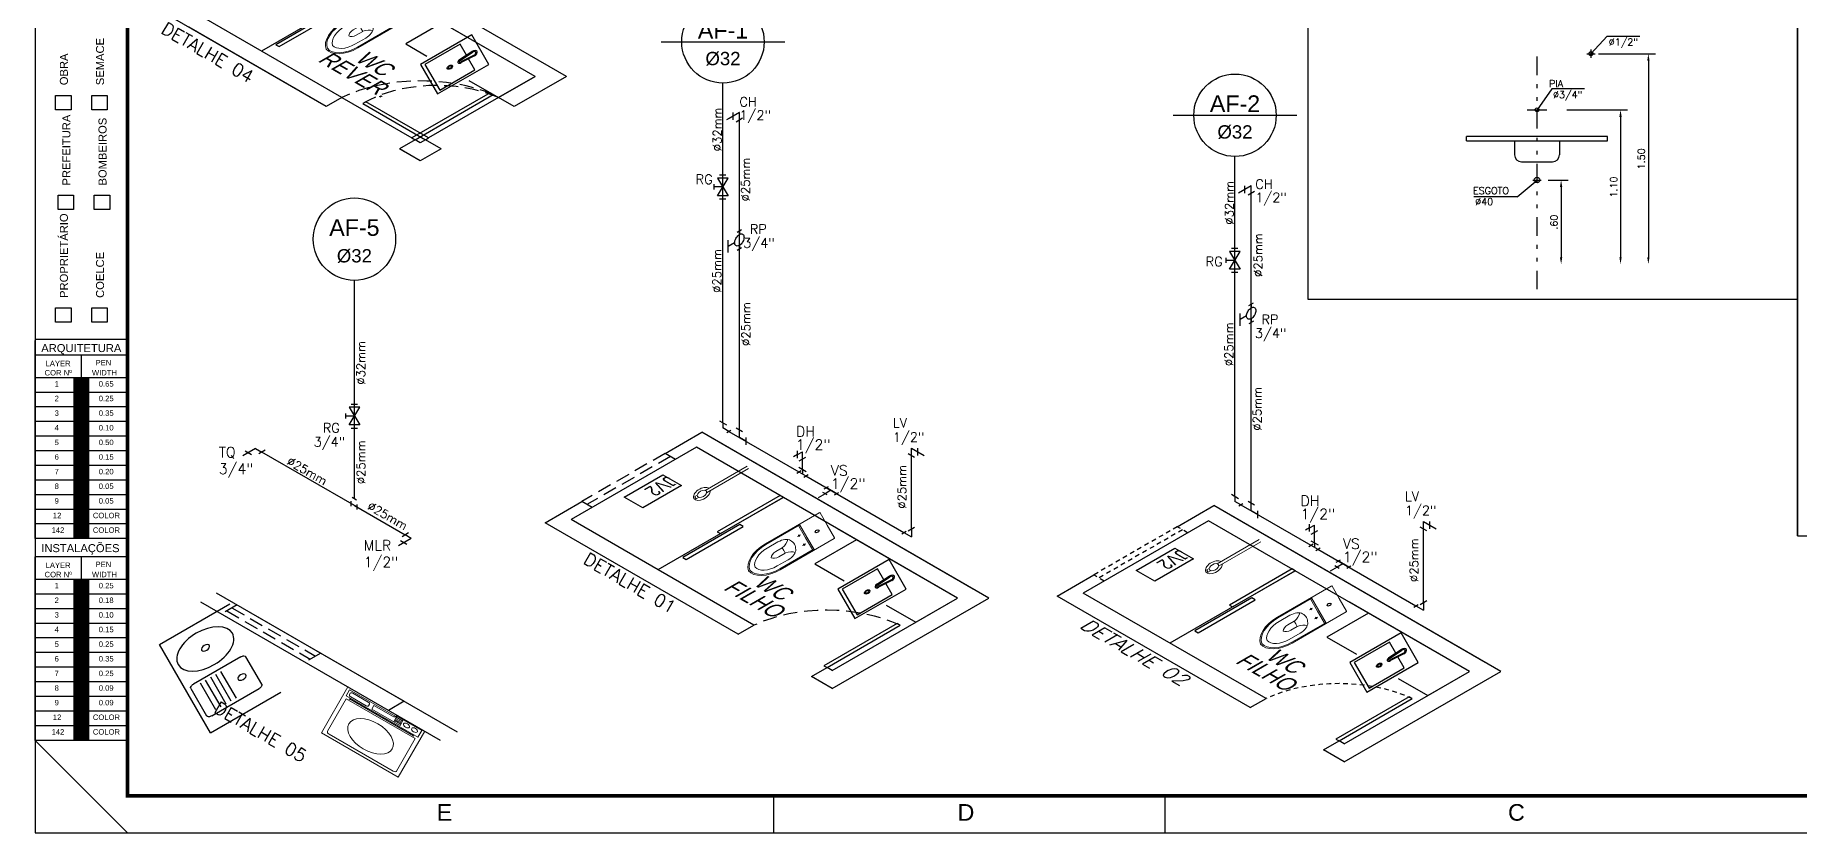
# Model space of a CAD drawing. Header units: millimetres. Extents: x 2993 to 6523, y 1057 to 2221.
# Drawn here: x 2993.32 to 3041.11, y 1057.16 to 1078.75 of the extents above; entities that cross this region are included whole.
import ezdxf
from ezdxf.enums import TextEntityAlignment as Align

# ---------------------------------------------------------------- set-up
doc = ezdxf.new("R2010")
doc.units = ezdxf.units.MM
doc.linetypes.add('DIVIDE', pattern=[1.25, 0.5, -0.25, 0, -0.25, 0, -0.25])
doc.linetypes.add('HIDDEN2', pattern=[0.1875, 0.125, -0.0625])
for name, color, linetype in [('A-PEN-R', 1, 'Continuous'), ('A-PEN-Y', 2, 'Continuous'), ('AR-MOB', 252, 'Continuous'), ('CERC02', 3, 'Continuous'), ('CONEXAO_AG_FRIA', 2, 'Continuous'), ('CONEXOES', 3, 'Continuous'), ('CONEXÃO_HIDRÁULICA', 2, 'Continuous'), ('COTAS01', 7, 'Continuous'), ('Diametro', 2, 'Continuous'), ('E-txt-g', 3, 'Continuous'), ('Esgoto', 5, 'ByLayer'), ('ESPECIFICAÇÃO02', 7, 'Continuous'), ('HIDRA', 4, 'Continuous'), ('LAYER8', 9, 'Continuous'), ('MOB', 251, 'Continuous'), ("PRANCHA - PROJETU'S", 7, 'Continuous'), ('Prumadas_L_EGSN_50', 1, 'Continuous'), ('Prumadas_Q_EGSN_50', 3, 'Continuous'), ('Prumadas_T_EGSN_50', 2, 'Continuous')]:
    doc.layers.add(name, color=color, linetype=linetype)
doc.layers.add('E-Lay-9', color=9, linetype='Continuous', lineweight=9)
doc.layers.add('E-Txt-W', color=7, linetype='Continuous', lineweight=20)
doc.styles.add('ADITIVOCAD', font='ROMANS.shx')
doc.styles.add('ARIAL', font='arial.ttf', dxfattribs={"height": 2})
doc.styles.add('F2', font='ARIALN.TTF')
doc.styles.add('REG60', font='romans.shx', dxfattribs={"width": 0.8, "height": 0.15})
doc.styles.add('REG80', font='romans.shx', dxfattribs={"width": 0.8, "height": 0.2})
doc.styles.add('ROMANS', font='romans')

# ---------------------------------------------------------------- blocks, each defined once
blk = doc.blocks.new('ADFSGASDFG')
at = {"layer": "PRANCHA - PROJETU'S"}
h = blk.add_hatch(color=1, dxfattribs=at)
h.set_gradient(color1=(255, 0, 0), color2=(255, 0, 0), tint=1)
h.paths.add_polyline_path([(278.03, 60.265), (277.634, 60.265), (277.634, 59.869), (278.03, 59.869)])
h = blk.add_hatch(color=1, dxfattribs=at)
h.set_gradient(color1=(255, 255, 0), color2=(255, 255, 0), tint=1)
h.paths.add_polyline_path([(278.03, 59.473), (278.03, 59.869), (277.634, 59.869), (277.634, 59.473)])
h = blk.add_hatch(color=1, dxfattribs=at)
h.set_gradient(color1=(0, 255, 0), color2=(0, 255, 0), tint=1)
h.paths.add_polyline_path([(278.03, 59.473), (277.634, 59.473), (277.634, 59.077), (278.03, 59.077)])
h = blk.add_hatch(color=1, dxfattribs=at)
h.set_gradient(color1=(0, 255, 255), color2=(0, 255, 255), tint=1)
h.paths.add_polyline_path([(278.03, 59.077), (277.634, 59.077), (277.634, 58.681), (278.03, 58.681)])
h = blk.add_hatch(color=1, dxfattribs=at)
h.set_gradient(color1=(0, 0, 255), color2=(0, 0, 255), tint=1)
h.paths.add_polyline_path([(278.03, 58.681), (277.634, 58.681), (277.634, 58.285), (278.03, 58.285)])
h = blk.add_hatch(color=1, dxfattribs=at)
h.set_gradient(color1=(255, 0, 255), color2=(255, 0, 255), tint=1)
h.paths.add_polyline_path([(278.03, 58.285), (277.634, 58.285), (277.634, 57.889), (278.03, 57.889)])
h = blk.add_hatch(color=1, dxfattribs=at)
h.set_gradient(color1=(255, 255, 255), tint=1)
h.paths.add_polyline_path([(278.03, 57.889), (277.634, 57.889), (277.634, 57.493), (278.03, 57.493)])
h = blk.add_hatch(color=1, dxfattribs=at)
h.set_gradient(color1=(128, 128, 128), color2=(128, 128, 128), tint=1)
h.paths.add_polyline_path([(278.03, 57.493), (277.634, 57.493), (277.634, 57.097), (278.03, 57.097)])
h = blk.add_hatch(color=1, dxfattribs=at)
h.set_gradient(color1=(192, 192, 192), color2=(192, 192, 192), tint=1)
h.paths.add_polyline_path([(278.03, 57.097), (277.634, 57.097), (277.634, 56.701), (278.03, 56.701)])
h = blk.add_hatch(color=1, dxfattribs=at)
h.set_gradient(color1=(204, 0, 0), color2=(204, 0, 0), tint=1)
h.paths.add_polyline_path([(278.03, 56.305), (278.03, 56.701), (277.634, 56.701), (277.634, 56.305)])
h = blk.add_hatch(color=1, dxfattribs=at)
h.set_gradient(color1=(0, 153, 204), color2=(0, 153, 204), tint=1)
h.paths.add_polyline_path([(278.03, 56.305), (277.634, 56.305), (277.634, 55.909), (278.03, 55.909)])
h = blk.add_hatch(color=1, dxfattribs=at)
h.set_gradient(color1=(255, 0, 0), color2=(255, 0, 0), tint=1)
h.paths.add_polyline_path([(278.03, 54.802), (277.634, 54.802), (277.634, 54.406), (278.03, 54.406)])
h = blk.add_hatch(color=1, dxfattribs=at)
h.set_gradient(color1=(255, 255, 0), color2=(255, 255, 0), tint=1)
h.paths.add_polyline_path([(278.03, 54.01), (278.03, 54.406), (277.634, 54.406), (277.634, 54.01)])
h = blk.add_hatch(color=1, dxfattribs=at)
h.set_gradient(color1=(0, 255, 0), color2=(0, 255, 0), tint=1)
h.paths.add_polyline_path([(278.03, 54.01), (277.634, 54.01), (277.634, 53.614), (278.03, 53.614)])
h = blk.add_hatch(color=1, dxfattribs=at)
h.set_gradient(color1=(0, 255, 255), color2=(0, 255, 255), tint=1)
h.paths.add_polyline_path([(278.03, 53.614), (277.634, 53.614), (277.634, 53.218), (278.03, 53.218)])
h = blk.add_hatch(color=1, dxfattribs=at)
h.set_gradient(color1=(0, 0, 255), color2=(0, 0, 255), tint=1)
h.paths.add_polyline_path([(278.03, 53.218), (277.634, 53.218), (277.634, 52.822), (278.03, 52.822)])
h = blk.add_hatch(color=1, dxfattribs=at)
h.set_gradient(color1=(255, 0, 255), color2=(255, 0, 255), tint=1)
h.paths.add_polyline_path([(278.03, 52.822), (277.634, 52.822), (277.634, 52.426), (278.03, 52.426)])
h = blk.add_hatch(color=1, dxfattribs=at)
h.set_gradient(color1=(255, 255, 255), tint=1)
h.paths.add_polyline_path([(278.03, 52.426), (277.634, 52.426), (277.634, 52.03), (278.03, 52.03)])
h = blk.add_hatch(color=1, dxfattribs=at)
h.set_gradient(color1=(128, 128, 128), color2=(128, 128, 128), tint=1)
h.paths.add_polyline_path([(278.03, 52.03), (277.634, 52.03), (277.634, 51.634), (278.03, 51.634)])
h = blk.add_hatch(color=1, dxfattribs=at)
h.set_gradient(color1=(192, 192, 192), color2=(192, 192, 192), tint=1)
h.paths.add_polyline_path([(278.03, 51.634), (277.634, 51.634), (277.634, 51.238), (278.03, 51.238)])
h = blk.add_hatch(color=1, dxfattribs=at)
h.set_gradient(color1=(204, 0, 0), color2=(204, 0, 0), tint=1)
h.paths.add_polyline_path([(278.03, 50.842), (278.03, 51.238), (277.634, 51.238), (277.634, 50.842)])
h = blk.add_hatch(color=1, dxfattribs=at)
h.set_gradient(color1=(0, 153, 204), color2=(0, 153, 204), tint=1)
h.paths.add_polyline_path([(278.03, 50.842), (277.634, 50.842), (277.634, 50.446), (278.03, 50.446)])
at = {"layer": "PRANCHA - PROJETU'S", "color": 1}
for p, q in [((276.578, 107.346), (276.578, 47.946)), ((279.078, 47.946), (276.578, 50.446)), ((296.578, 48.946), (296.578, 47.946)), ((307.178, 48.946), (307.178, 47.946)), ((307.178, 48.946), (307.178, 47.946)), ((276.578, 47.946), (360.678, 47.946))]:
    blk.add_line(p, q, dxfattribs=at)
at = {"layer": "PRANCHA - PROJETU'S"}
for p, q in [((279.086, 61.299), (276.578, 61.299)), ((276.578, 55.909), (276.578, 61.272)), ((279.086, 60.876), (276.578, 60.876)), ((279.086, 60.876), (276.578, 60.876)), ((277.832, 60.265), (277.832, 60.876)), ((279.086, 60.876), (279.086, 55.909)), ((279.086, 60.265), (276.578, 60.265)), ((277.634, 55.909), (277.634, 60.265)), ((278.03, 55.909), (278.03, 60.265)), ((279.086, 59.869), (276.578, 59.869)), ((279.086, 59.473), (276.578, 59.473)), ((279.086, 59.077), (276.578, 59.077)), ((279.086, 58.681), (276.578, 58.681)), ((279.086, 58.285), (276.578, 58.285)), ((279.086, 57.889), (276.578, 57.889)), ((279.086, 57.493), (276.578, 57.493)), ((279.086, 57.097), (276.578, 57.097)), ((279.086, 56.701), (276.578, 56.701)), ((279.086, 56.305), (276.578, 56.305)), ((279.086, 55.909), (276.578, 55.909)), ((279.086, 55.413), (276.578, 55.413)), ((276.578, 50.446), (276.578, 55.413)), ((277.832, 54.802), (277.832, 55.413)), ((279.086, 55.413), (279.086, 50.446)), ((279.086, 54.802), (276.578, 54.802)), ((277.634, 50.446), (277.634, 54.802)), ((278.03, 50.446), (278.03, 54.802)), ((279.086, 54.406), (276.578, 54.406)), ((279.086, 54.01), (276.578, 54.01)), ((279.086, 53.614), (276.578, 53.614)), ((279.086, 53.218), (276.578, 53.218)), ((279.086, 52.822), (276.578, 52.822)), ((279.086, 52.426), (276.578, 52.426)), ((279.086, 52.03), (276.578, 52.03)), ((279.086, 51.634), (276.578, 51.634)), ((279.086, 51.238), (276.578, 51.238)), ((279.086, 50.842), (276.578, 50.842)), ((279.086, 50.446), (276.578, 50.446))]:
    blk.add_line(p, q, dxfattribs=at)
at = {"layer": "PRANCHA - PROJETU'S", "color": 4, "const_width": 0.1}
blk.add_lwpolyline([(279.078, 106.346), (359.678, 106.346), (359.678, 48.946), (279.078, 48.946)], close=True, dxfattribs=at)
at = {"layer": "PRANCHA - PROJETU'S"}
for points in [[(277.13, 67.904), (277.548, 67.904), (277.548, 67.518), (277.13, 67.518)], [(278.109, 67.904), (278.526, 67.904), (278.526, 67.518), (278.109, 67.518)], [(277.197, 65.206), (277.615, 65.206), (277.615, 64.821), (277.197, 64.821)], [(278.176, 65.206), (278.594, 65.206), (278.594, 64.821), (278.176, 64.821)], [(277.13, 62.158), (277.548, 62.158), (277.548, 61.773), (277.13, 61.773)], [(278.109, 62.158), (278.526, 62.158), (278.526, 61.773), (278.109, 61.773)]]:
    blk.add_lwpolyline(points, close=True, dxfattribs=at)
at = {"layer": "PRANCHA - PROJETU'S", "color": 2, "style": 'ARIAL'}
for s, height, p in [('SEMACE', 0.2168, (278.224, 68.185)), ('OBRA', 0.2168, (277.245, 68.185)), ('PREFEITURA', 0.2168, (277.312, 65.469)), ('BOMBEIROS', 0.2168, (278.291, 65.469)), ('PROPRIETÁRIO', 0.21676, (277.245, 62.426)), ('COELCE', 0.2168, (278.224, 62.426))]:
    blk.add_text(s, height=height, rotation=90, dxfattribs=at).set_placement(p, align=Align.TOP_LEFT)
for s, p in [('ARQUITETURA', (276.74, 61.176)), ('INSTALAÇÕES', (276.74, 55.759))]:
    blk.add_text(s, height=0.21676, dxfattribs=at).set_placement(p, align=Align.TOP_LEFT)
at = {"layer": "PRANCHA - PROJETU'S", "style": 'ARIAL'}
for s, height, p in [('LAYER', 0.1479, (276.858, 60.724)), ('PEN', 0.1479, (278.211, 60.747)), ('COR Nº', 0.1479, (276.83, 60.474)), ('WIDTH', 0.1479, (278.113, 60.474)), ('2', 0.148, (277.102, 59.777)), ('1', 0.148, (277.102, 60.173)), ('0.65', 0.1479, (278.298, 60.173)), ('0.25', 0.1479, (278.298, 59.777)), ('3', 0.148, (277.102, 59.381)), ('0.35', 0.1479, (278.298, 59.381)), ('4', 0.148, (277.102, 58.985)), ('0.10', 0.1479, (278.298, 58.985)), ('5', 0.148, (277.102, 58.589)), ('0.50', 0.1479, (278.298, 58.589)), ('6', 0.148, (277.102, 58.193)), ('0.15', 0.1479, (278.298, 58.193)), ('8', 0.148, (277.102, 57.401)), ('7', 0.148, (277.102, 57.797)), ('0.20', 0.1479, (278.298, 57.797)), ('0.05', 0.1479, (278.298, 57.401)), ('9', 0.148, (277.102, 57.005)), ('0.05', 0.1479, (278.298, 57.005)), ('12', 0.1479, (277.055, 56.609)), ('COLOR', 0.1479, (278.138, 56.609)), ('142', 0.1479, (277.02, 56.213)), ('COLOR', 0.1479, (278.138, 56.213)), ('COR Nº', 0.1479, (276.83, 55.011)), ('LAYER', 0.1479, (276.858, 55.261)), ('WIDTH', 0.1479, (278.113, 55.011)), ('PEN', 0.1479, (278.211, 55.284)), ('1', 0.148, (277.102, 54.71)), ('0.25', 0.1479, (278.298, 54.71)), ('2', 0.148, (277.102, 54.314)), ('0.18', 0.1479, (278.298, 54.314)), ('3', 0.148, (277.102, 53.918)), ('0.10', 0.1479, (278.298, 53.918)), ('4', 0.148, (277.102, 53.522)), ('5', 0.148, (277.102, 53.126)), ('0.15', 0.1479, (278.298, 53.522)), ('0.25', 0.1479, (278.298, 53.126)), ('6', 0.148, (277.102, 52.73)), ('0.35', 0.1479, (278.298, 52.73)), ('7', 0.148, (277.102, 52.334)), ('0.25', 0.1479, (278.298, 52.334)), ('8', 0.148, (277.102, 51.938)), ('0.09', 0.1479, (278.298, 51.938)), ('12', 0.1479, (277.055, 51.146)), ('9', 0.148, (277.102, 51.542)), ('COLOR', 0.1479, (278.138, 51.146)), ('0.09', 0.1479, (278.298, 51.542)), ('142', 0.1479, (277.02, 50.75)), ('COLOR', 0.1479, (278.138, 50.75))]:
    blk.add_text(s, height=height, dxfattribs=at).set_placement(p, align=Align.TOP_LEFT)
at = {"layer": "PRANCHA - PROJETU'S", "color": 50, "linetype": 'Continuous', "style": 'ARIAL'}
for s, p in [('E', (287.661, 48.496)), ('D', (301.788, 48.496)), ('C', (316.698, 48.496)), ('C', (316.698, 48.496))]:
    blk.add_text(s, height=0.45, dxfattribs=at).set_placement(p, align=Align.MIDDLE)
blk = doc.blocks.new('TXT-AMB75')
at = {"layer": 'E-txt-g', "style": 'REG80', "width": 0.8, "flags": 8}
blk.add_attdef('TXT', text='', height=0.2, dxfattribs=at).set_placement((0.005, 0.296), align=Align.CENTER)
at = {"layer": 'E-Txt-W', "style": 'REG60', "width": 0.8, "flags": 8}
blk.add_attdef('TXT', text='', height=0.15, dxfattribs=at).set_placement((0.005, 0.027), align=Align.CENTER)
blk = doc.blocks.new('vaso-s')
at = {"color": 8}
for start, end in [(0, 180), (180, 0)]:
    blk.add_arc((0.08, 0), 0.0143, start, end, dxfattribs=at)
at = {"layer": 'E-Lay-9', "color": 8}
for p, q in [((0, 0.17), (0, 0)), ((0.426, 0.175), (0.005, 0.175)), ((0.16, 0.17), (0.16, 0.17)), ((0.16, 0.17), (0.16, 0)), ((0.426, 0.165), (0.165, 0.165)), ((0.17, 0), (0.17, 0.16)), ((0.431, 0.12), (0.346, 0.12)), ((0.213, 0.06), (0.189, 0.06)), ((0.201, 0.048), (0.201, 0.072)), ((0.341, 0.035), (0.341, 0)), ((0.391, 0.035), (0.341, 0.035)), ((0, -0.17), (0, 0)), ((0.16, -0.17), (0.16, 0)), ((0.17, 0), (0.17, -0.16)), ((0.213, -0.06), (0.189, -0.06)), ((0.201, -0.048), (0.201, -0.072)), ((0.341, -0.035), (0.341, 0)), ((0.391, -0.035), (0.341, -0.035)), ((0.426, -0.175), (0.005, -0.175)), ((0.16, -0.17), (0.16, -0.17)), ((0.426, -0.165), (0.165, -0.165)), ((0.431, -0.12), (0.346, -0.12))]:
    blk.add_line(p, q, dxfattribs=at)
for centre in [(0.201, 0.06), (0.201, -0.06)]:
    blk.add_circle(centre, 0.005, dxfattribs=at)
for centre, radius, start, end in [((0.005, 0.17), 0.005, 90, 180), ((0.155, 0.17), 0.005, 0, 90), ((0.165, 0.17), 0.00495, 180, 270), ((0.165, 0.16), 0.00495, 0, 90), ((0.346, 0.038), 0.0825, 90, 163.0355), ((0.426, -0.015), 0.19, 4.5281, 90), ((0.426, -0.015), 0.18, 4.7802, 90), ((0.431, -0.015), 0.135, 6.3794, 90), ((0.518, -0.015), 0.262, 163.0355, 176.7233), ((0.375, 0.136), 0.107, 206.9395, 250.9647), ((0.391, -0.015), 0.05, 17.4576, 90), ((0.518, 0.015), 0.262, 183.2767, 196.9645), ((0.346, -0.038), 0.0825, 196.9645, 270), ((0.375, -0.136), 0.107, 109.0353, 153.0605), ((0.391, 0.015), 0.05, 270, 342.5424), ((0.426, 0.015), 0.19, 270, 355.4719), ((0.426, 0.015), 0.18, 270, 355.2198), ((0.431, 0.015), 0.135, 270, 353.6206), ((0.005, -0.17), 0.005, 180, 270), ((0.155, -0.17), 0.005, 270, 0), ((0.165, -0.17), 0.00495, 90, 180), ((0.165, -0.16), 0.00495, 270, 0)]:
    blk.add_arc(centre, radius, start, end, dxfattribs=at)
blk = doc.blocks.new('Chuveiro')
at = {"layer": 'E-Lay-9', "color": 8}
for p, q in [((-0.031, 0.016), (-0.36, 0.016)), ((0.051, 0.016), (0.031, 0.016)), ((0.051, 0.016), (0.051, -0.016)), ((-0.031, -0.016), (-0.36, -0.016)), ((0.051, -0.016), (0.031, -0.016))]:
    blk.add_line(p, q, dxfattribs=at)
blk.add_circle((0, 0), 0.0348, dxfattribs=at)
for centre, radius, start, end in [((0, 0), 0.0624, 194.4775, 165.5225), ((0.009, 0), 0.0444, 339.4266, 20.5734)]:
    blk.add_arc(centre, radius, start, end, dxfattribs=at)
blk = doc.blocks.new('CUBA QUADRADA-flat-4-flat-1')
at = {"layer": 'MOB'}
blk.add_lwpolyline([(0, -0.2), (0.4, -0.2), (0.4, 0.2), (0, 0.2)], close=True, dxfattribs=at)
blk.add_lwpolyline([(0.1, -0.025), (0.1, -0.175), (0.375, -0.175), (0.375, 0.175), (0.1, 0.175), (0.1, 0.025)], dxfattribs=at)
for points in [[(0.155, -0.02), (0.055, -0.03, -1), (0.055, 0.03), (0.155, 0.02, -1)], [(0.155, -0.01), (0.055, -0.02, -1), (0.055, 0.02), (0.155, 0.01, -1)]]:
    blk.add_lwpolyline(points, format="xyb", close=True, dxfattribs=at)
for radius in [0.02, 0.0125]:
    blk.add_circle((0.238, 0), radius, dxfattribs=at)
blk = doc.blocks.new('wc')
at = {"layer": 'AR-MOB', "linetype": 'Continuous'}
for p, q in [((-0.794, 1.323), (-0.546, 1.571)), ((1.398, -0.374), (-0.546, 1.571)), ((1.292, -0.268), (-0.476, 1.5)), ((-0.582, 1.394), (-1.43, 0.546)), ((-0.582, 1.394), (-1.43, 0.546)), ((1.186, -0.374), (-0.582, 1.394)), ((-1.607, 0.51), (-1.359, 0.758)), ((-0.299, -0.798), (-1.607, 0.51)), ((-0.193, -0.692), (-1.43, 0.546)), ((1.186, -0.374), (0.373, 0.439)), ((0.338, -1.222), (1.186, -0.374)), ((0.338, -1.434), (1.398, -0.374)), ((-0.299, -0.798), (-0.193, -0.692)), ((0.196, -1.293), (0.302, -1.187)), ((0.338, -1.222), (0.302, -1.187)), ((0.338, -1.434), (0.196, -1.293))]:
    blk.add_line(p, q, dxfattribs=at)
at = {"layer": 'AR-MOB', "linetype": 'HIDDEN2'}
for p, q in [((-0.794, 1.323), (-1.359, 0.758)), ((-0.723, 1.253), (-0.794, 1.323)), ((-0.758, 1.288), (-1.324, 0.722)), ((-1.289, 0.687), (-1.359, 0.758))]:
    blk.add_line(p, q, dxfattribs=at)
at = {"layer": 'AR-MOB'}
blk.add_line((0.005, 0.807), (-0.843, -0.041), dxfattribs=at)
for points in [[(-0.683, 0.946), (-0.945, 0.684), (-1.072, 0.811), (-0.81, 1.073)], [(0.005, 0.807), (-0.016, 0.829), (-0.441, 0.405), (-0.419, 0.383)], [(-0.266, 0.466), (-0.289, 0.489), (-0.675, 0.103), (-0.652, 0.08)], [(0.281, -1.166), (0.302, -1.187), (0.797, -0.692), (0.776, -0.671)]]:
    blk.add_lwpolyline(points, close=True, dxfattribs=at)
blk.add_lwpolyline([(0.702, -0.455), (0.903, -0.657), (1.186, -0.374), (0.502, 0.31), (0.219, 0.027), (0.419, -0.172)], dxfattribs=at)
at = {"layer": 'AR-MOB', "linetype": 'HIDDEN2'}
blk.add_arc((0.302, -1.301), 0.785, 50.9062, 129.0938, dxfattribs=at)
at = {"layer": 'AR-MOB', "xscale": -1, "rotation": 45}
for name, p in [('Chuveiro', (-0.545, 0.848)), ('vaso-s', (0.304, 0.48))]:
    blk.add_blockref(name, p, dxfattribs=at)
at = {"layer": 'AR-MOB', "rotation": 225}
blk.add_blockref('CUBA QUADRADA-flat-4-flat-1', (0.78, -0.095), dxfattribs=at)
at = {"layer": 'AR-MOB'}
ref = blk.add_blockref('TXT-AMB75', (-0.259, -0.464), dxfattribs=dict(at, xscale=0.7290000000000001, yscale=0.7290000000000001, zscale=0.7290000000000001, rotation=315))
ref.add_attrib('TXT', 'WC', dxfattribs={"layer": 'E-txt-g', "color": 2, "height": 0.1458, "rotation": 315, "style": 'F2'}).set_placement((-0.104, -0.314), align=Align.CENTER)
ref = blk.add_blockref('TXT-AMB75', (-0.388, -0.593), dxfattribs=dict(at, xscale=0.7290000000000001, yscale=0.7290000000000001, zscale=0.7290000000000001, rotation=315))
ref.add_attrib('TXT', 'FILHO', dxfattribs={"layer": 'E-txt-g', "color": 2, "height": 0.1458, "rotation": 315, "style": 'F2'}).set_placement((-0.232, -0.443), align=Align.CENTER)
at = {"layer": 'AR-MOB', "linetype": 'Continuous', "style": 'F2'}
blk.add_text('JV2', height=0.1154, rotation=225, dxfattribs=at).set_placement((-0.741, 0.936), align=Align.TOP_LEFT)
at = {"layer": 'HIDRA', "insert": (-1.033, -0.197), "char_height": 0.1219, "attachment_point": 5, "rotation": 315, "style": 'ADITIVOCAD'}
blk.add_mtext('DETALHE 01', dxfattribs=at)
blk = doc.blocks.new('wc2')
at = {"layer": 'AR-MOB', "linetype": 'Continuous'}
for p, q in [((-0.552, 1.258), (-0.446, 1.364)), ((1.392, -0.474), (-0.446, 1.364)), ((-0.552, 1.258), (-1.436, 0.374)), ((-0.552, 1.258), (-0.552, 1.258)), ((1.392, -0.474), (-0.34, 1.258)), ((-0.446, 1.152), (-1.224, 0.374)), ((1.18, -0.474), (-0.446, 1.152)), ((1.18, -0.474), (-0.446, 1.152)), ((-0.234, -0.828), (-1.436, 0.374)), ((-0.128, -0.722), (-1.224, 0.374)), ((1.18, -0.474), (0.933, -0.722)), ((1.392, -0.474), (1.039, -0.828)), ((1.039, -0.828), (0.933, -0.722)), ((0.367, -1.217), (0.261, -1.323)), ((0.402, -1.252), (0.367, -1.217)), ((0.438, -1.217), (0.402, -1.252)), ((0.544, -1.323), (0.438, -1.217)), ((0.296, -1.358), (0.261, -1.323)), ((0.544, -1.323), (0.402, -1.464))]:
    blk.add_line(p, q, dxfattribs=at)
at = {"layer": 'AR-MOB'}
for p, q in [((0.168, 0.75), (-0.327, 1.245)), ((0.105, 0.601), (-0.673, -0.176)), ((-0.234, -0.828), (-1.165, 0.103)), ((-0.128, -0.722), (-0.234, -0.828)), ((-0.128, -0.722), (0.346, -1.195)), ((0.933, -0.722), (0.459, -1.195)), ((0.402, -1.464), (0.261, -1.323))]:
    blk.add_line(p, q, dxfattribs=at)
at = {"layer": 'AR-MOB', "linetype": 'HIDDEN2'}
for p, q in [((-0.623, 1.117), (-1.189, 0.551)), ((-0.588, 1.082), (-1.153, 0.516)), ((-0.552, 1.046), (-0.658, 1.152)), ((-1.118, 0.481), (-1.224, 0.587))]:
    blk.add_line(p, q, dxfattribs=at)
at = {"layer": 'AR-MOB'}
for points in [[(0.105, 0.601), (0.083, 0.623), (-0.341, 0.199), (-0.32, 0.177)], [(-0.167, 0.26), (-0.19, 0.283), (-0.576, -0.102), (-0.553, -0.125)], [(0.346, -1.195), (0.367, -1.217), (0.897, -0.686), (0.876, -0.665)], [(0.438, -1.217), (0.459, -1.195), (0.035, -0.771), (0.013, -0.792)]]:
    blk.add_lwpolyline(points, close=True, dxfattribs=at)
blk.add_lwpolyline([(0.731, -0.52), (0.933, -0.722), (1.18, -0.474), (0.551, 0.155), (0.304, -0.092), (0.448, -0.237)], dxfattribs=at)
at = {"layer": 'AR-MOB', "linetype": 'HIDDEN2'}
for centre, radius, start, end in [((0.407, -1.364), 0.837, 54.1526, 129.7972), ((0.513, -1.272), 0.692, 52.6625, 136.1349)]:
    blk.add_arc(centre, radius, start, end, dxfattribs=at)
at = {"layer": 'AR-MOB', "xscale": -1, "rotation": 45}
for name, p in [('Chuveiro', (-0.456, 0.653)), ('vaso-s', (0.298, 0.38))]:
    blk.add_blockref(name, p, dxfattribs=at)
at = {"layer": 'AR-MOB', "rotation": 225}
blk.add_blockref('CUBA QUADRADA-flat-4-flat-1', (0.809, -0.16), dxfattribs=at)
at = {"layer": 'AR-MOB'}
ref = blk.add_blockref('TXT-AMB75', (-0.233, -0.663), dxfattribs=dict(at, xscale=0.7290000000000001, yscale=0.7290000000000001, zscale=0.7290000000000001, rotation=315))
ref.add_attrib('TXT', 'REVER.', dxfattribs={"layer": 'E-txt-g', "color": 2, "height": 0.1458, "rotation": 315, "style": 'F2'}).set_placement((-0.077, -0.513), align=Align.CENTER)
ref = blk.add_blockref('TXT-AMB75', (-0.104, -0.534), dxfattribs=dict(at, xscale=0.7290000000000001, yscale=0.7290000000000001, zscale=0.7290000000000001, rotation=315))
ref.add_attrib('TXT', 'WC', dxfattribs={"layer": 'E-txt-g', "color": 2, "height": 0.1458, "rotation": 315, "style": 'F2'}).set_placement((0.052, -0.384), align=Align.CENTER)
at = {"layer": 'HIDRA', "insert": (-1.037, -0.193), "char_height": 0.1219, "attachment_point": 5, "rotation": 315, "style": 'ADITIVOCAD'}
blk.add_mtext('DETALHE 04', dxfattribs=at)
blk = doc.blocks.new('A$C656368A0')
at = {"layer": 'COTAS01', "color": 8}
for p, q in [((0, 1.196), (0, 0)), ((0, 1.196), (0.55, 1.196)), ((0.11, 0.997), (0.11, 0.635)), ((0.15, 0.997), (0.15, 0.635)), ((0.19, 0.997), (0.19, 0.635)), ((0.23, 0.997), (0.23, 0.635)), ((0.27, 0.997), (0.27, 0.635)), ((0, 0), (0.55, 0))]:
    blk.add_line(p, q, dxfattribs=at)
for centre in [(0.374, 0.816), (0.259, 0.305)]:
    blk.add_circle(centre, 0.0307, dxfattribs=at)
at = {"layer": 'ESPECIFICAÇÃO02', "color": 8}
blk.add_lwpolyline([(0.466, 0.633, -0.414214), (0.436, 0.603), (0.065, 0.603, -0.414214), (0.035, 0.633), (0.035, 1.003, -0.414214), (0.065, 1.033), (0.436, 1.033, -0.414214), (0.466, 1.003)], format="xyb", close=True, dxfattribs=at)
blk.add_circle((0.254, 0.315), 0.212, dxfattribs=at)
blk = doc.blocks.new('Maquina de Lavar')
at = {"layer": 'E-Lay-9', "color": 8}
for p, q in [((0.3, 0), (-0.3, 0)), ((-0.3, 0), (-0.3, -0.62)), ((-0.08, -0.01), (-0.28, -0.01)), ((-0.28, -0.01), (-0.28, -0.1)), ((0.28, -0.1), (-0.28, -0.1)), ((0.25, -0.11), (-0.25, -0.11)), ((-0.25, -0.11), (-0.25, -0.13)), ((-0.136, -0.085), (-0.136, -0.01)), ((-0.086, -0.025), (-0.136, -0.025)), ((-0.086, -0.04), (-0.136, -0.04)), ((-0.086, -0.055), (-0.136, -0.055)), ((-0.086, -0.07), (-0.136, -0.07)), ((0.085, -0.085), (-0.136, -0.085)), ((-0.086, -0.085), (-0.086, -0.01)), ((-0.08, -0.01), (-0.08, -0.02)), ((0.28, -0.02), (-0.08, -0.02)), ((0.085, -0.035), (-0.065, -0.035)), ((0.085, -0.085), (0.085, -0.035)), ((0.115, -0.07), (0.115, -0.05)), ((0.25, -0.035), (0.13, -0.035)), ((0.25, -0.085), (0.13, -0.085)), ((0.25, -0.13), (0.25, -0.11)), ((0.265, -0.07), (0.265, -0.05)), ((0.28, -0.1), (0.28, -0.02)), ((0.3, -0.62), (0.3, 0)), ((0.27, -0.13), (-0.27, -0.13)), ((-0.27, -0.13), (-0.27, -0.57)), ((0.27, -0.57), (0.27, -0.13)), ((-0.25, -0.59), (0.25, -0.59)), ((-0.3, -0.62), (0.3, -0.62))]:
    blk.add_line(p, q, dxfattribs=at)
for centre, radius in [((-0.237, -0.048), 0.0227), ((-0.174, -0.048), 0.0227), ((0, -0.37), 0.17)]:
    blk.add_circle(centre, radius, dxfattribs=at)
for centre, radius, start, end in [((-0.065, -0.02), 0.015, 180, 270), ((0.13, -0.05), 0.015, 90, 180), ((0.13, -0.07), 0.015, 180, 270), ((0.25, -0.05), 0.015, 360, 90), ((0.25, -0.07), 0.015, 270, 360), ((-0.25, -0.57), 0.02, 180, 270), ((0.25, -0.57), 0.02, 270, 360)]:
    blk.add_arc(centre, radius, start, end, dxfattribs=at)
blk = doc.blocks.new('servico')
at = {"layer": 'AR-MOB', "linetype": 'Continuous'}
for p, q in [((-0.472, 1.081), (0.377, 0.232)), ((-0.472, 1.081), (1.159, -0.55)), ((-0.578, 0.975), (1.045, -0.648)), ((0.483, 0.126), (0.801, -0.192)), ((0.801, -0.192), (0.695, -0.298))]:
    blk.add_line(p, q, dxfattribs=at)
at = {"layer": 'AR-MOB', "linetype": 'HIDDEN2'}
for p, q in [((-0.33, 0.939), (-0.436, 0.833)), ((-0.401, 0.869), (0.165, 0.303)), ((-0.366, 0.904), (0.2, 0.338)), ((0.236, 0.374), (0.129, 0.267))]:
    blk.add_line(p, q, dxfattribs=at)
at = {"layer": 'AR-MOB', "ltscale": 0.35, "xscale": -1, "rotation": 225}
blk.add_blockref('A$C656368A0', (-0.857, 0.475), dxfattribs=at)
at = {"layer": 'AR-MOB', "xscale": -1, "rotation": 315}
blk.add_blockref('Maquina de Lavar', (0.68, -0.283), dxfattribs=at)
at = {"layer": 'HIDRA', "insert": (-0.171, -0.551), "char_height": 0.1219, "attachment_point": 5, "rotation": 315, "style": 'ADITIVOCAD'}
blk.add_mtext('DETALHE 05', dxfattribs=at)
blk = doc.blocks.new('*U145', base_point=(2541.5, 289.3))
for p, q in [((2538.2, 302), (2544.9, 302)), ((2541.5, 289.3), (2532.6, 289.3)), ((2535.8, 298.7), (2547.3, 280)), ((2535.8, 280), (2547.3, 298.7)), ((2547.3, 298.7), (2535.8, 298.7)), ((2547.3, 280), (2535.8, 280)), ((2538.2, 276.7), (2544.9, 276.7))]:
    blk.add_line(p, q)
at = {"linetype": 'Continuous'}
blk.add_line((2532.6, 286.6), (2532.6, 292.1), dxfattribs=at)
blk = doc.blocks.new('*U144', base_point=(2541.5, 289.3))
for p, q in [((2538.2, 302), (2544.9, 302)), ((2541.5, 289.3), (2532.6, 289.3)), ((2535.8, 298.7), (2547.3, 280)), ((2535.8, 280), (2547.3, 298.7)), ((2547.3, 298.7), (2535.8, 298.7)), ((2547.3, 280), (2535.8, 280)), ((2538.2, 276.7), (2544.9, 276.7))]:
    blk.add_line(p, q)
at = {"linetype": 'Continuous'}
blk.add_line((2532.6, 286.6), (2532.6, 292.1), dxfattribs=at)
blk = doc.blocks.new('*E161')
at = {"layer": 'AR-MOB', "xscale": -1, "rotation": 45}
for name, p in [('Chuveiro', (-0.545, 0.848)), ('vaso-s', (0.304, 0.48))]:
    blk.add_blockref(name, p, dxfattribs=at)
at = {"layer": 'AR-MOB', "rotation": 225}
blk.add_blockref('CUBA QUADRADA-flat-4-flat-1', (0.78, -0.095), dxfattribs=at)
at = {"layer": 'AR-MOB'}
ref = blk.add_blockref('TXT-AMB75', (-0.259, -0.464), dxfattribs=dict(at, xscale=0.7290000000000001, yscale=0.7290000000000001, zscale=0.7290000000000001, rotation=315))
ref.add_attrib('TXT', 'WC', dxfattribs={"layer": 'E-txt-g', "color": 2, "height": 0.1458, "rotation": 315, "style": 'F2'}).set_placement((-0.104, -0.314), align=Align.CENTER)
ref = blk.add_blockref('TXT-AMB75', (-0.388, -0.593), dxfattribs=dict(at, xscale=0.7290000000000001, yscale=0.7290000000000001, zscale=0.7290000000000001, rotation=315))
ref.add_attrib('TXT', 'FILHO', dxfattribs={"layer": 'E-txt-g', "color": 2, "height": 0.1458, "rotation": 315, "style": 'F2'}).set_placement((-0.232, -0.443), align=Align.CENTER)
blk = doc.blocks.new('ADH_CXI_RG_A')
for p, q in [((0.019, 0.067), (-0.019, 0.089)), ((0, 0.078), (0, 0.046)), ((-0.019, -0.067), (0.019, -0.089)), ((0, -0.046), (0, -0.078)), ((0.04, -0.023), (0.094, -0.054)), ((0.094, -0.107), (0.094, -0.002))]:
    blk.add_line(p, q)
blk.add_lwpolyline([(0.04, -0.023, 0.064782), (0.037, -0.006, 0.052885), (0.03, 0.012, 0.05077), (0.02, 0.028, 0.057376), (0.007, 0.041, 0.075912), (-0.007, 0.049, 0.111921), (-0.02, 0.051, 0.1493), (-0.03, 0.047, 0.133827), (-0.037, 0.037, 0.091621), (-0.04, 0.023, 0.064782), (-0.037, 0.006, 0.052885), (-0.03, -0.012, 0.05077), (-0.02, -0.028, 0.057376), (-0.007, -0.041, 0.075912), (0.007, -0.049, 0.111921), (0.02, -0.051, 0.1493), (0.03, -0.047, 0.133827), (0.037, -0.037, 0.091621), (0.04, -0.023)], format="xyb", close=True)

msp = doc.modelspace()

# ---------------------------------------------------------------- linework, layer by layer
at = {"layer": 'A-PEN-R'}
for p, q in [((3027.795, 1071.599), (3027.795, 1115.56)), ((3041.048, 1115.56), (3041.048, 1065.201)), ((3041.048, 1065.201), (3041.048, 1097.83)), ((3041.048, 1071.599), (3027.795, 1071.599)), ((3041.048, 1065.201), (3059.711, 1065.201))]:
    msp.add_line(p, q, dxfattribs=at)
at = {"layer": 'A-PEN-Y'}
for p, q in [((3012.103, 1068.027), (3011.945, 1068.119)), ((3012.045, 1067.994), (3012.16, 1068.061)), ((2999.001, 1067.502), (2999.174, 1067.402)), ((2999.543, 1067.516), (2999.37, 1067.416)), ((3013.945, 1066.897), (3014.06, 1066.964)), ((3014.002, 1066.931), (3014.19, 1066.822)), ((3014.133, 1066.789), (3014.248, 1066.855)), ((3014.768, 1066.304), (3014.653, 1066.371)), ((3014.685, 1066.47), (3014.8, 1066.537)), ((3014.87, 1066.43), (3014.711, 1066.338)), ((3015.028, 1066.339), (3014.743, 1066.503)), ((3014.97, 1066.305), (3015.086, 1066.372)), ((3025.972, 1066.041), (3025.814, 1066.132)), ((3025.914, 1066.008), (3026.03, 1066.074)), ((3016.787, 1065.256), (3016.903, 1065.323)), ((3003.212, 1065.071), (3003.385, 1064.971)), ((3003.425, 1065.275), (3003.252, 1065.175)), ((3027.814, 1064.911), (3027.93, 1064.978)), ((3027.872, 1064.944), (3028.06, 1064.836)), ((3028.002, 1064.802), (3028.118, 1064.869)), ((3028.638, 1064.318), (3028.522, 1064.385)), ((3028.555, 1064.484), (3028.67, 1064.55)), ((3028.739, 1064.443), (3028.58, 1064.352)), ((3028.897, 1064.352), (3028.612, 1064.517)), ((3028.84, 1064.319), (3028.955, 1064.386)), ((3030.657, 1063.27), (3030.772, 1063.336))]:
    msp.add_line(p, q, dxfattribs=at)
at = {"layer": 'AR-MOB', "linetype": 'Continuous'}
for p, q in [((3024.25, 1065.445), (3025.239, 1066.017)), ((3033.018, 1061.526), (3025.239, 1066.017)), ((3032.593, 1061.771), (3025.522, 1065.853)), ((3025.098, 1065.608), (3021.704, 1063.649)), ((3025.098, 1065.608), (3021.704, 1063.649)), ((3032.169, 1061.526), (3025.098, 1065.608)), ((3020.997, 1063.567), (3021.987, 1064.139)), ((3026.229, 1060.546), (3020.997, 1063.567)), ((3026.654, 1060.791), (3021.704, 1063.649)), ((3032.169, 1061.526), (3028.916, 1063.404)), ((3028.775, 1059.566), (3032.169, 1061.526)), ((3028.775, 1059.076), (3033.018, 1061.526)), ((3026.229, 1060.546), (3026.654, 1060.791)), ((3028.209, 1059.403), (3028.634, 1059.648)), ((3028.775, 1059.566), (3028.634, 1059.648)), ((3028.775, 1059.076), (3028.209, 1059.403))]:
    msp.add_line(p, q, dxfattribs=at)
at = {"layer": 'AR-MOB', "linetype": 'HIDDEN2'}
for p, q in [((3024.25, 1065.445), (3021.987, 1064.139)), ((3024.391, 1065.363), (3022.128, 1064.057)), ((3024.532, 1065.282), (3024.25, 1065.445)), ((3022.27, 1063.975), (3021.987, 1064.139))]:
    msp.add_line(p, q, dxfattribs=at)
at = {"layer": 'AR-MOB'}
for p, q in [((3023.136, 1064.263), (3024.184, 1064.868)), ((3024.184, 1064.868), (3024.694, 1064.574)), ((3024.694, 1064.574), (3023.646, 1063.968)), ((3023.646, 1063.968), (3023.136, 1064.263)), ((3027.446, 1064.253), (3024.052, 1062.293)), ((3027.359, 1064.303), (3025.662, 1063.323)), ((3025.749, 1063.273), (3027.446, 1064.253)), ((3027.446, 1064.253), (3027.359, 1064.303)), ((3026.268, 1063.518), (3024.725, 1062.628)), ((3024.817, 1062.575), (3026.359, 1063.465)), ((3026.359, 1063.465), (3026.268, 1063.518)), ((3025.662, 1063.323), (3025.749, 1063.273)), ((3029.434, 1063.105), (3028.302, 1062.452)), ((3032.169, 1061.526), (3029.434, 1063.105)), ((3024.725, 1062.628), (3024.817, 1062.575)), ((3028.302, 1062.452), (3029.101, 1061.991)), ((3031.038, 1060.873), (3032.169, 1061.526)), ((3030.232, 1061.338), (3031.038, 1060.873)), ((3030.529, 1060.84), (3028.549, 1059.697)), ((3028.634, 1059.648), (3030.613, 1060.791)), ((3030.613, 1060.791), (3030.529, 1060.84)), ((3028.549, 1059.697), (3028.634, 1059.648))]:
    msp.add_line(p, q, dxfattribs=at)
at = {"layer": 'AR-MOB', "linetype": 'HIDDEN2'}
msp.add_ellipse((3028.634, 1059.384), major_axis=(3.14, 0), ratio=0.57735, start_param=0.888481, end_param=2.253112, dxfattribs=at)
at = {"layer": 'CONEXOES'}
for p, q in [((3012.39, 1076.661), (3012.113, 1076.501)), ((3012.217, 1076.461), (3012.217, 1076.661)), ((3012.303, 1076.411), (3012.477, 1076.511)), ((3012.39, 1076.341), (3012.39, 1076.661)), ((3026.255, 1074.678), (3025.978, 1074.518)), ((3026.082, 1074.478), (3026.082, 1074.678)), ((3026.168, 1074.428), (3026.342, 1074.528)), ((3026.255, 1074.358), (3026.255, 1074.678)), ((3012.39, 1067.861), (3012.39, 1068.181)), ((3012.477, 1068.011), (3012.303, 1068.111)), ((3012.563, 1067.761), (3012.39, 1067.861)), ((3012.563, 1067.861), (3012.563, 1067.661)), ((3026.342, 1066.028), (3026.168, 1066.128)), ((3026.255, 1065.878), (3026.255, 1066.198)), ((3026.428, 1065.778), (3026.255, 1065.878)), ((3026.428, 1065.878), (3026.428, 1065.678))]:
    msp.add_line(p, q, dxfattribs=at)
at = {"layer": 'CONEXÃO_HIDRÁULICA'}
for p, q in [((3011.848, 1068.311), (3012.042, 1068.199)), ((3011.945, 1068.255), (3011.945, 1068.118)), ((3013.963, 1067.297), (3013.963, 1067.497)), ((3013.963, 1067.397), (3014.098, 1067.475)), ((3014.011, 1067.225), (3014.185, 1067.325)), ((3014.098, 1067.275), (3014.098, 1067.475)), ((3017.137, 1067.321), (3016.964, 1067.421)), ((3017.051, 1067.571), (3017.224, 1067.471)), ((3017.051, 1067.251), (3017.051, 1067.571)), ((3017.224, 1067.371), (3017.224, 1067.571)), ((3014.001, 1067.053), (3014.195, 1066.941)), ((3014.098, 1066.997), (3014.098, 1066.875)), ((3025.717, 1066.324), (3025.911, 1066.213)), ((3001.875, 1066.005), (3001.875, 1066.134)), ((3002.017, 1066.168), (3001.905, 1066.233)), ((3002.033, 1065.914), (3002.033, 1066.043)), ((3025.814, 1066.269), (3025.814, 1066.132)), ((3017.137, 1065.421), (3016.964, 1065.321)), ((3017.051, 1065.371), (3017.051, 1065.171)), ((3027.832, 1065.311), (3027.832, 1065.511)), ((3027.832, 1065.411), (3027.968, 1065.489)), ((3027.881, 1065.239), (3028.054, 1065.339)), ((3027.968, 1065.289), (3027.968, 1065.489)), ((3031.007, 1065.334), (3030.834, 1065.434)), ((3030.92, 1065.584), (3031.094, 1065.484)), ((3030.92, 1065.264), (3030.92, 1065.584)), ((3031.094, 1065.384), (3031.094, 1065.584)), ((3016.845, 1065.289), (3017.051, 1065.171)), ((3027.871, 1065.066), (3028.064, 1064.955)), ((3027.968, 1065.011), (3027.968, 1064.889)), ((3031.007, 1063.434), (3030.834, 1063.334)), ((3030.714, 1063.303), (3030.92, 1063.184)), ((3030.92, 1063.384), (3030.92, 1063.184))]:
    msp.add_line(p, q, dxfattribs=at)
at = {"layer": 'Esgoto'}
for p, q in [((3011.945, 1068.255), (3011.945, 1077.455)), ((3012.39, 1076.661), (3012.043, 1076.461)), ((3012.39, 1067.861), (3012.39, 1076.661)), ((3025.814, 1066.269), (3025.814, 1075.468)), ((3026.255, 1074.678), (3025.909, 1074.478)), ((3026.255, 1065.878), (3026.255, 1074.678)), ((3001.961, 1068.679), (3001.961, 1072.114)), ((3001.961, 1066.201), (3001.961, 1069.33)), ((3012.103, 1068.027), (3014.002, 1066.931)), ((2999.284, 1067.566), (2998.938, 1067.366)), ((3001.961, 1066.02), (2999.456, 1067.466)), ((3017.051, 1065.371), (3017.051, 1067.571)), ((3017.051, 1067.571), (3017.397, 1067.371)), ((3014.19, 1066.822), (3016.845, 1065.289)), ((3001.961, 1066.02), (3003.338, 1065.225)), ((3025.972, 1066.041), (3027.872, 1064.944)), ((3030.92, 1063.384), (3030.92, 1065.584)), ((3030.92, 1065.584), (3031.267, 1065.384)), ((3003.502, 1065.13), (3003.156, 1064.93)), ((3028.06, 1064.836), (3030.714, 1063.303))]:
    msp.add_line(p, q, dxfattribs=at)
at = {"layer": 'HIDRA'}
for p, q in [((2999.284, 1067.566), (2999.457, 1067.466)), ((3013.963, 1067.397), (3013.857, 1067.336)), ((3014.098, 1066.997), (3014.098, 1067.475)), ((3014.711, 1066.338), (3014.523, 1066.23)), ((3001.875, 1066.069), (3002.033, 1065.979)), ((3027.832, 1065.411), (3027.727, 1065.35)), ((3027.968, 1065.011), (3027.968, 1065.489)), ((3003.502, 1065.13), (3003.338, 1065.225)), ((3028.58, 1064.352), (3028.393, 1064.243))]:
    msp.add_line(p, q, dxfattribs=at)
at = {"layer": 'LAYER8'}
for p, q in [((3035.898, 1078.729), (3035.456, 1078.252)), ((3035.898, 1078.729), (3036.78, 1078.729)), ((3035.342, 1078.252), (3035.57, 1078.252)), ((3035.342, 1078.252), (3035.57, 1078.252)), ((3035.456, 1078.366), (3035.456, 1078.138)), ((3034.397, 1077.304), (3033.997, 1076.732)), ((3035.28, 1077.304), (3034.397, 1077.304)), ((3033.729, 1076.732), (3034.265, 1076.732)), ((3033.881, 1076.732), (3034.109, 1076.732)), ((3035.907, 1076.007), (3032.083, 1076.007)), ((3032.083, 1075.893), (3032.083, 1076.007)), ((3032.083, 1075.893), (3035.907, 1075.893)), ((3033.388, 1075.893), (3033.388, 1075.514)), ((3034.602, 1075.893), (3034.602, 1075.514)), ((3035.907, 1075.893), (3035.907, 1076.007)), ((3033.578, 1075.324), (3034.412, 1075.324)), ((3033.457, 1074.38), (3033.995, 1074.832)), ((3033.881, 1074.832), (3034.109, 1074.832)), ((3033.457, 1074.38), (3032.286, 1074.38))]:
    msp.add_line(p, q, dxfattribs=at)
at = {"layer": 'LAYER8', "linetype": 'DIVIDE'}
msp.add_line((3033.995, 1071.873), (3033.995, 1078.396), dxfattribs=at)
at = {"layer": 'LAYER8', "linetype": 'ByBlock'}
for p, q in [((3035.656, 1078.252), (3037.201, 1078.252)), ((3037.011, 1078.062), (3037.011, 1072.742)), ((3034.802, 1076.732), (3036.447, 1076.732)), ((3036.257, 1076.542), (3036.257, 1072.742)), ((3034.293, 1074.832), (3034.838, 1074.832)), ((3034.648, 1074.642), (3034.648, 1072.742))]:
    msp.add_line(p, q, dxfattribs=at)
at = {"layer": 'LAYER8'}
for centre, radius in [((3035.456, 1078.252), 0.0508), ((3033.995, 1076.732), 0.0508), ((3033.995, 1074.832), 0.0762)]:
    msp.add_circle(centre, radius, dxfattribs=at)
for centre, start, end in [((3033.578, 1075.514), 180, 270), ((3034.412, 1075.514), 270, 0)]:
    msp.add_arc(centre, 0.19, start, end, dxfattribs=at)
at = {"layer": 'LAYER8', "linetype": 'ByBlock'}
for points in [[(3036.98, 1078.062), (3037.043, 1078.062), (3037.011, 1078.252)], [(3036.225, 1076.542), (3036.288, 1076.542), (3036.257, 1076.732)], [(3034.616, 1074.642), (3034.68, 1074.642), (3034.648, 1074.832)], [(3034.616, 1072.742), (3034.68, 1072.742), (3034.648, 1072.552)], [(3036.225, 1072.742), (3036.288, 1072.742), (3036.257, 1072.552)], [(3036.98, 1072.742), (3037.043, 1072.742), (3037.011, 1072.552)]]:
    msp.add_solid(points, dxfattribs=at)
at = {"layer": 'Prumadas_L_EGSN_50'}
for p, q in [((3010.271, 1078.571), (3013.619, 1078.571)), ((3024.14, 1076.584), (3027.488, 1076.584))]:
    msp.add_line(p, q, dxfattribs=at)
at = {"layer": 'Prumadas_Q_EGSN_50'}
for centre in [(3011.945, 1078.571), (3025.814, 1076.584), (3001.961, 1073.23)]:
    msp.add_circle(centre, 1.116, dxfattribs=at)

# ---------------------------------------------------------------- block references
at = {"layer": 'CONEXAO_AG_FRIA', "xscale": 0.02560000000084983, "yscale": 0.02559999999994034, "zscale": 2.56}
for name, p in [('*U144', (3011.938, 1074.644)), ('*U144', (3025.807, 1072.657)), ('*U145', (3001.961, 1068.44))]:
    msp.add_blockref(name, p, dxfattribs=at)
at = {"layer": 'CONEXÃO_HIDRÁULICA', "xscale": -3.200000000000728, "yscale": 3.199999999999818, "zscale": 3.2}
for p in [(3012.389, 1073.208), (3026.254, 1071.224)]:
    msp.add_blockref('ADH_CXI_RG_A', p, dxfattribs=at)
at = {"layer": 'HIDRA', "xscale": 4, "yscale": 2.3094, "zscale": 4}
for name, p in [('wc2', (3002.135, 1078.731)), ('wc', (3013.555, 1064.375)), ('*E161', (3027.424, 1062.389)), ('servico', (3000.106, 1061.161))]:
    msp.add_blockref(name, p, dxfattribs=at)
at = {"layer": "PRANCHA - PROJETU'S", "color": 1}
msp.add_blockref('ADFSGASDFG', (2716.739, 1009.214), dxfattribs=at)

# ---------------------------------------------------------------- texts
at = {"layer": 'AR-MOB', "linetype": 'Continuous', "style": 'F2', "oblique": 330, "width": 1.154701}
msp.add_text('JV2', height=0.3264, rotation=210, dxfattribs=at).set_placement((3024.461, 1064.55), align=Align.TOP_LEFT)
at = {"layer": 'CERC02', "style": 'ROMANS'}
for s, p in [('%%C1/2"', (3035.937, 1078.663)), ('PIA', (3034.318, 1077.537)), ('%%C3/4"', (3034.427, 1077.238)), ('ESGOTO', (3032.259, 1074.636)), ('%%C40', (3032.319, 1074.344))]:
    msp.add_text(s, height=0.19, dxfattribs=at).set_placement(p, align=Align.TOP_LEFT)
at = {"layer": 'CONEXAO_AG_FRIA', "style": 'ROMANS'}
for s, height, p in [('CH', 0.256, (3012.39, 1076.821)), ('1/2"', 0.256, (3012.39, 1076.461)), ('RG', 0.256, (3011.205, 1074.722)), ('CH', 0.256, (3026.363, 1074.591)), ('1/2"', 0.256, (3026.363, 1074.231)), ('RP', 0.256, (3012.67, 1073.374)), ('3/4"', 0.256, (3012.493, 1073)), ('RG', 0.256, (3025.019, 1072.495)), ('RP', 0.256, (3026.529, 1070.93)), ('3/4"', 0.256, (3026.353, 1070.555)), ('RG', 0.256, (3001.105, 1067.992)), ('LV', 0.256, (3016.546, 1068.127)), ('3/4"', 0.256, (3000.858, 1067.614)), ('DH', 0.28, (3013.921, 1067.886)), ('1/2"', 0.28, (3013.921, 1067.526)), ('1/2"', 0.256, (3016.546, 1067.743)), ('TQ', 0.28, (2998.288, 1067.322)), ('3/4"', 0.28, (2998.288, 1066.872)), ('VS', 0.28, (3014.868, 1066.831)), ('1/2"', 0.28, (3014.868, 1066.471)), ('DH', 0.28, (3027.59, 1066.008)), ('LV', 0.256, (3030.416, 1066.141)), ('1/2"', 0.28, (3027.59, 1065.648)), ('1/2"', 0.256, (3030.416, 1065.757)), ('MLR', 0.28, (3002.214, 1064.797)), ('VS', 0.28, (3028.738, 1064.845)), ('1/2"', 0.28, (3002.214, 1064.347)), ('1/2"', 0.28, (3028.738, 1064.485))]:
    msp.add_text(s, height=height, dxfattribs=at).set_placement(p)
at = {"layer": 'Diametro', "style": 'ROMANS'}
for s, rotation, p in [('%%C32mm', 90, (3011.905, 1076.201)), ('%%C25mm', 90, (3012.67, 1074.845)), ('%%C32mm', 90, (3025.775, 1074.215)), ('%%C25mm', 90, (3026.554, 1072.799)), ('%%C25mm', 90, (3011.894, 1072.368)), ('%%C25mm', 90, (3012.681, 1070.931)), ('%%C25mm', 90, (3025.763, 1070.382)), ('%%C32mm', 90, (3002.251, 1069.881)), ('%%C25mm', 90, (3026.528, 1068.636)), ('%%C25mm', 90, (3002.255, 1067.188)), ('%%C25mm', 330, (3000.624, 1066.855)), ('%%C25mm', 90, (3016.908, 1066.525)), ('%%C25mm', 330, (3002.804, 1065.64)), ('%%C25mm', 90, (3030.778, 1064.539))]:
    msp.add_text(s, height=0.2304, rotation=rotation, dxfattribs=at).set_placement(p, align=Align.CENTER)
at = {"layer": 'HIDRA', "style": 'ADITIVOCAD', "oblique": 30, "width": 1.154701}
msp.add_text('DETALHE 02', height=0.3447, rotation=330, dxfattribs=at).set_placement((3021.576, 1062.724))
at = {"layer": 'LAYER8', "linetype": 'ByBlock', "style": 'ROMANS'}
for s, p in [('1.50', (3036.821, 1075.402)), ('1.10', (3036.067, 1074.642)), ('.60', (3034.458, 1073.692))]:
    msp.add_text(s, height=0.19, rotation=90, dxfattribs=at).set_placement(p, align=Align.MIDDLE_CENTER)
at = {"layer": 'Prumadas_T_EGSN_50', "style": 'ARIAL'}
for s, height, p in [('AF-1', 0.45, (3011.945, 1078.661)), ('%%C32', 0.36, (3011.945, 1077.941)), ('AF-2', 0.45, (3025.814, 1076.674)), ('%%C32', 0.36, (3025.814, 1075.954)), ('AF-5', 0.45, (3001.961, 1073.32)), ('%%C32', 0.36, (3001.961, 1072.6))]:
    msp.add_text(s, height=height, dxfattribs=at).set_placement(p, align=Align.CENTER)

doc.saveas('drawing.dxf')
